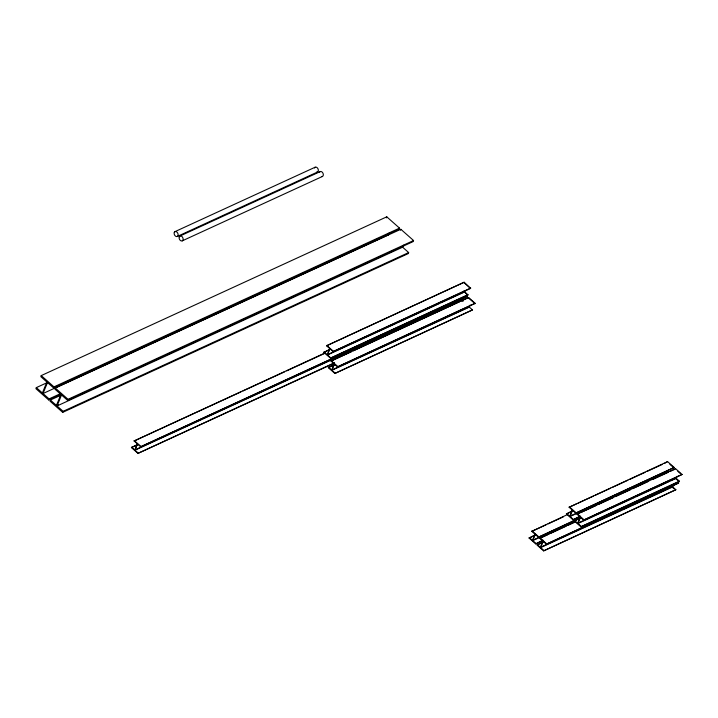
<?xml version="1.0" encoding="UTF-8"?>
<svg xmlns="http://www.w3.org/2000/svg" width="718" height="718" viewBox="0 0 718 718"><rect width="100%" height="100%" fill="white"/><g stroke="black" fill="none" stroke-linecap="round" stroke-linejoin="round"><path stroke-width="1.08" d="M47.532 382.47L36.322 387.621L35.9 388.653L48.653 399.944L60.886 394.317M41.231 375.595L40.809 376.636L53.563 387.917L399.1 229.15L399.522 228.118L386.769 216.827L41.231 375.595L53.985 386.885L399.522 228.118M42.398 392.988L46.876 382.012M47.487 382.55L43.008 393.536L388.546 234.759L389.362 232.767M48.653 399.944L49.075 398.903L60.285 393.751M53.563 387.917L53.985 386.885M61.577 394.891L50.368 400.043L49.946 401.084L62.699 412.365L408.237 253.598L408.668 252.565L401.981 246.651M55.277 388.025L54.846 389.066L67.6 400.348L413.146 241.58L413.568 240.539L400.815 229.257L55.277 388.025L68.03 399.307L413.568 240.539M60.922 394.433L56.435 405.419L58.481 404.485M61.533 394.972L57.054 405.957L402.592 247.189L403.408 245.188M62.699 412.365L63.121 411.333L408.668 252.565M67.6 400.348L68.03 399.307M334.283 363.173L137.982 453.372L131.421 447.574L137.677 444.388M140.674 446.775L467.319 296.381L140.674 446.775L134.113 440.978L325.487 352.735M137.273 443.769L134.742 449.989L139.822 447.655M137.506 443.984L134.975 450.195L461.468 300.178L462.311 298.105M137.982 453.372L334.435 362.796M463.936 291.005L467.885 295.008L330.442 358.156L323.881 352.358L330.145 349.172M326.573 345.762L464.169 282.237L470.568 288.412L333.125 351.569L326.573 345.762L464.169 282.237M329.733 348.562L327.202 354.773L395.412 323.432M329.966 348.769L327.435 354.979L464.878 291.831M386.347 217.868L386.769 216.827M330.442 358.156L468.037 294.631M333.125 351.569L470.73 288.035M447.7 316.737L469.078 306.909L472.48 309.916L334.875 373.45L328.323 367.643L334.588 364.466M331.016 361.055L468.612 297.521L475.163 303.319L337.568 366.853L331.016 361.055L351.371 351.694M334.175 363.846L331.635 370.066L358.111 357.905M334.409 364.053L331.869 370.273L469.312 307.116L470.164 305.051M334.875 373.45L472.48 309.916M337.568 366.853L475.163 303.319M400.393 230.29L400.815 229.257M353.409 350.761L468.612 297.521M542.808 540.636L535.7 543.903L529.085 538.051L535.386 534.766M577.039 519.464L538.437 537.199L531.823 531.347L567.579 514.519M534.982 534.147L532.442 540.358L575.118 520.756M535.278 534.407L532.738 540.618L575.405 521.017M535.7 543.903L543.014 540.142M538.437 537.199L580.288 517.57M543.284 541.758L536.992 545.043L543.607 550.894L675.871 489.721L672.416 486.669L667.336 489.003M546.335 544.19L678.609 483.026L546.335 544.19L539.73 538.338L575.486 521.519M542.889 541.139L540.349 547.349L569.814 533.815M543.185 541.399L540.645 547.61L672.712 486.93L673.556 484.856M543.607 550.894L675.871 489.721M580.09 516.547L572.991 519.805L566.385 513.953L572.659 510.677M569.123 507.258L667.587 461.611L674.193 467.463L575.728 513.101L569.123 507.258L576.213 503.991M572.273 510.049L569.742 516.26L594.055 505.095M572.569 510.31L570.038 516.529L668.009 471.116M572.991 519.805L580.288 516.062M575.728 513.101L674.193 467.463M675.234 477.506L679.363 481.159L679.165 481.652L580.898 526.797L574.283 520.954L580.566 517.669M577.021 514.25L675.485 468.603L682.1 474.454L583.635 520.092L577.021 514.25L579.049 513.316M580.18 517.041L577.64 523.26L634.371 497.188M580.476 517.301L577.936 523.521L676.203 478.368L677.047 476.294M580.898 526.797L679.363 481.159M583.635 520.092L682.1 474.454M667.587 461.611L664.347 463.496M675.288 469.096L675.485 468.603M174.941 231.645L315.148 167.222M177.328 236.437L317.536 172.015M179.913 236.051L320.12 171.629M182.309 240.835L322.517 176.422M323.881 352.358L329.993 349.549M134.113 440.978L240.916 391.902M242.944 390.969L284.651 371.807M286.679 370.874L325.335 353.112M397.449 322.499L439.192 303.319M441.229 302.386L463.622 292.091M131.421 447.574L137.524 444.765M141.859 446.713L200.852 419.608M202.889 418.675L396.139 329.885M398.176 328.943L461.234 299.971L462.993 301.524M328.323 367.643L334.426 364.843M360.149 356.963L401.883 337.783M403.92 336.85L445.663 317.67M578.232 503.067L593.436 496.084M595.455 495.151L610.65 488.168M612.678 487.235L627.873 480.252M629.901 479.328L645.096 472.345M647.124 471.412L662.319 464.429M566.385 513.953L572.461 511.162M531.823 531.347L546.048 524.813M548.076 523.88L563.316 516.879M596.084 504.162L648.758 479.956M650.786 479.023L665.981 472.04M581.077 512.383L596.272 505.4M598.291 504.467L613.495 497.493M615.514 496.56L630.709 489.577M632.737 488.644L647.932 481.661M653.003 479.337L668.198 472.354M670.226 471.421L674.274 469.563M529.085 538.051L534.165 535.718M574.283 520.954L578.34 519.087M539.73 538.338L548.866 534.138M550.903 533.205L566.143 526.204M568.171 525.271L575.28 522.004M636.399 496.255L651.594 489.272M653.622 488.348L668.817 481.365M670.845 480.432L675.907 478.107M538.006 544.576L542.072 542.709M571.842 532.882L587.082 525.881M589.11 524.948L604.35 517.947M606.378 517.014L621.617 510.004M623.655 509.071L630.763 505.804M632.791 504.871L648.031 497.87M650.068 496.937L665.308 489.936M669.867 464.295L673.996 467.956M677.765 471.286L680.251 473.485M464.016 282.614L470.568 288.412M675.862 478.726L679.165 481.652M464.6 292.109L467.885 295.008M468.459 297.898L475.011 303.705M387.935 234.221L388.546 234.759M672.362 487.289L674.014 488.752M569.32 506.764L575.926 512.616M577.218 513.756L583.833 519.608M566.583 513.469L573.197 519.32M574.481 520.46L581.095 526.312M326.726 345.385L333.287 351.183M532.02 530.862L538.635 536.714M539.927 537.854L546.542 543.705M324.033 351.982L330.594 357.779M331.169 360.669L337.72 366.476M529.292 537.567L535.897 543.418M537.19 544.558L543.804 550.41M328.476 367.266L335.028 373.064M134.266 440.601L140.827 446.399M131.582 447.188L138.134 452.995M36.322 387.621L49.075 398.903M50.368 400.043L63.121 411.333M319.474 172.392A2.675 1.84 65.3 0 1 322.938 173.137A2.675 1.84 65.3 0 1 321.547 176.538M314.502 167.985A2.675 1.84 65.3 0 1 317.957 168.739A2.675 1.84 65.3 0 1 316.566 172.132M179.267 236.814A2.675 1.84 65.3 0 0 181.34 240.961A2.675 1.84 65.3 0 0 182.731 237.559A2.675 1.84 65.3 0 0 179.267 236.814M174.294 232.408A2.675 1.84 65.3 0 0 176.359 236.554A2.675 1.84 65.3 0 0 177.75 233.162A2.675 1.84 65.3 0 0 174.294 232.408"/></g></svg>
